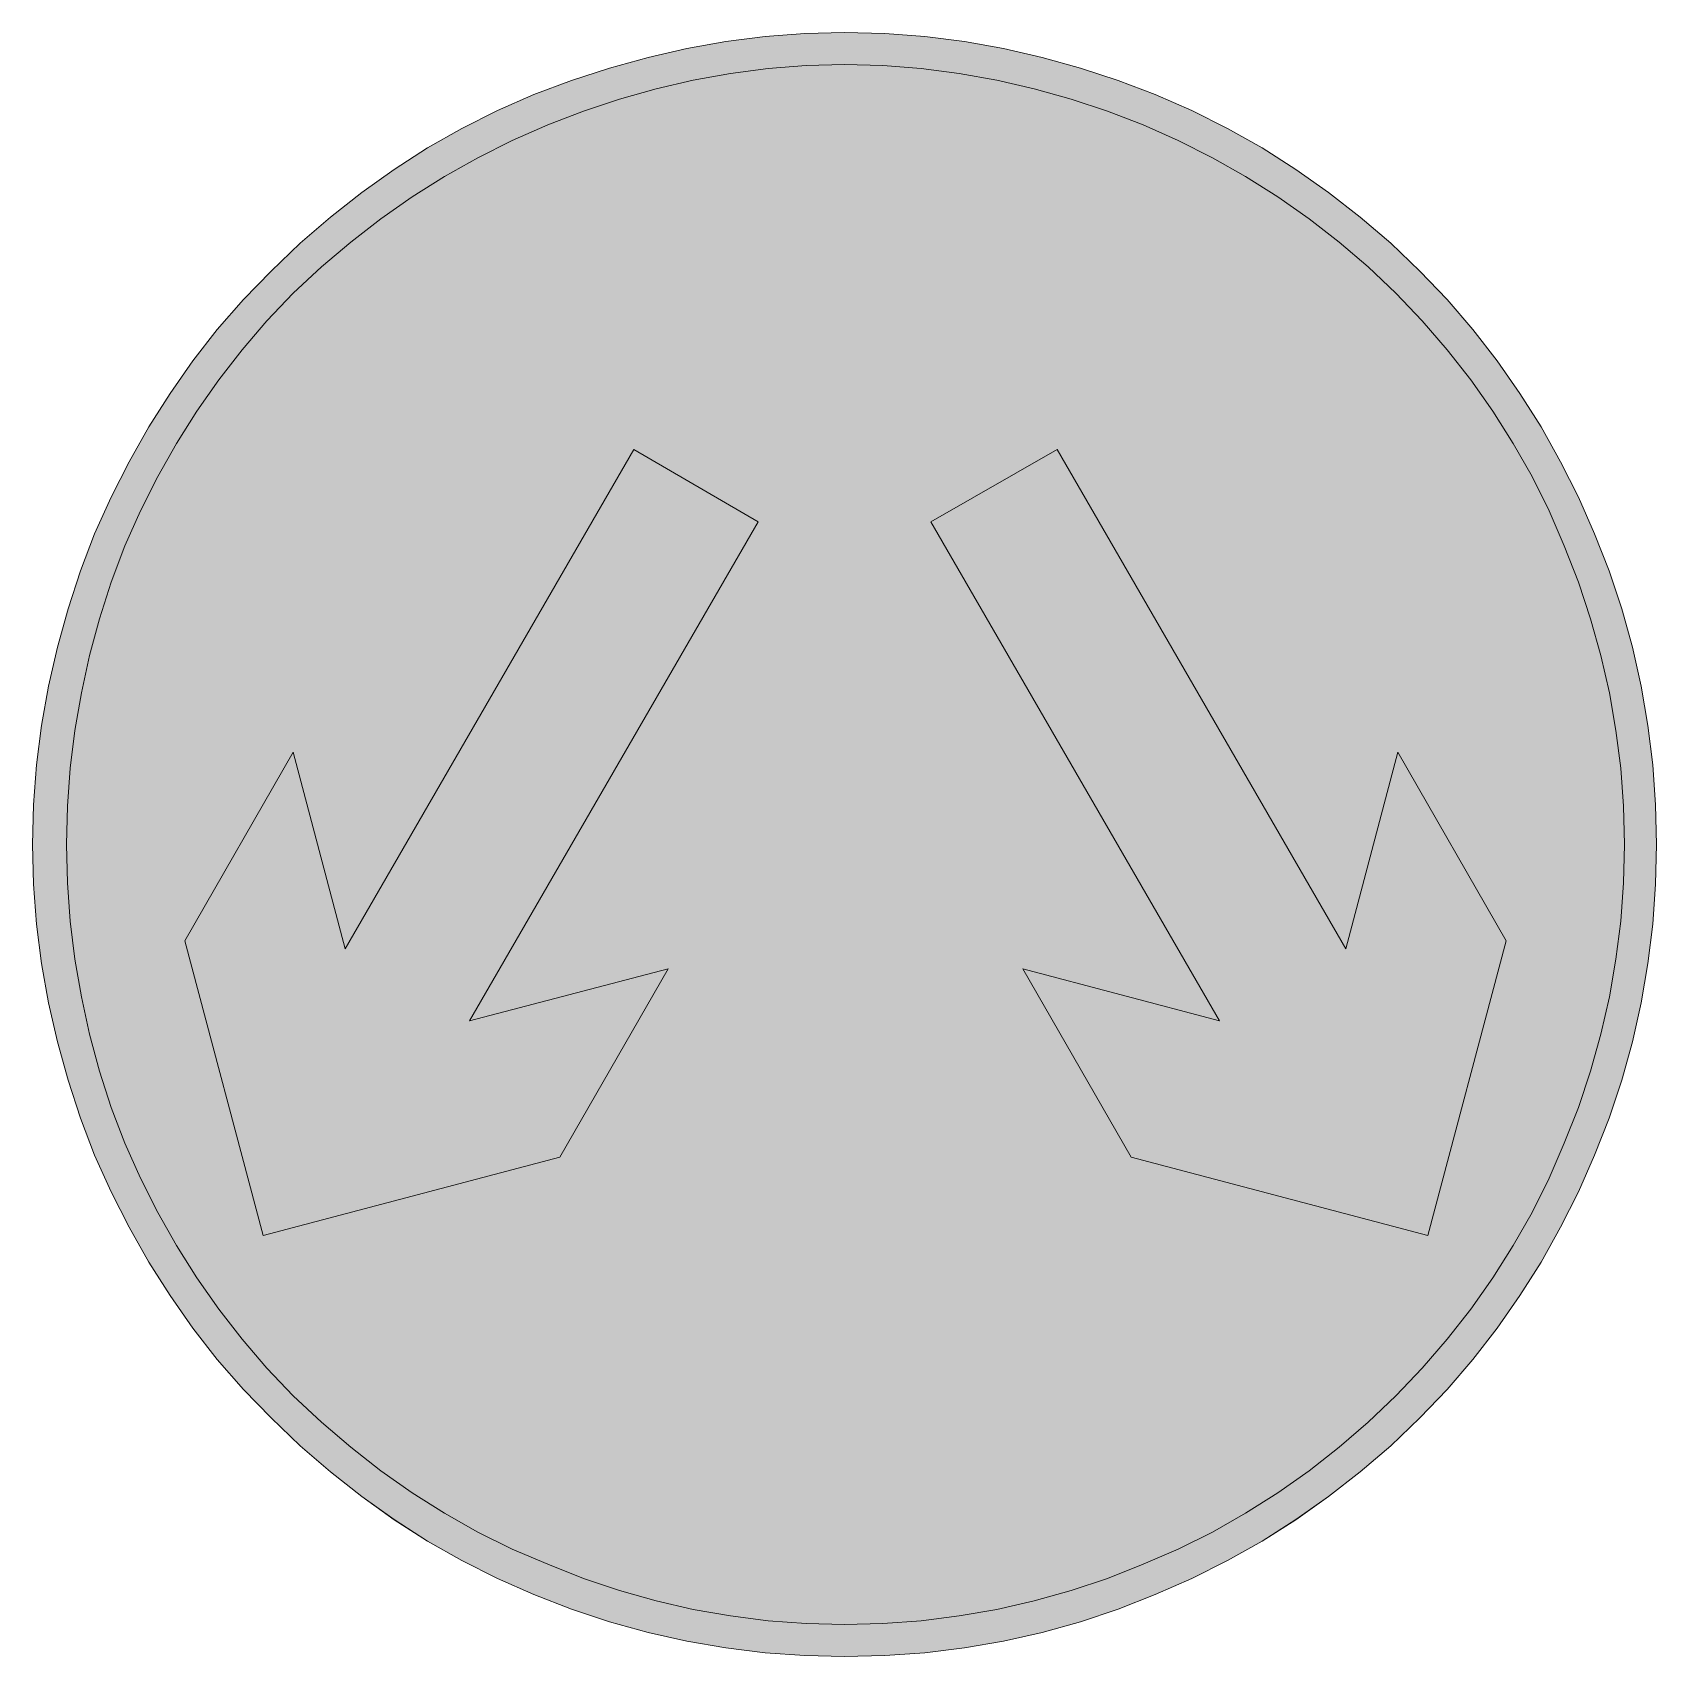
# Model space of a CAD drawing. Header units: metres. Extents: x 162 to 405, y 15 to 258.
import ezdxf

# ---------------------------------------------------------------- set-up
doc = ezdxf.new("R2010")
doc.units = ezdxf.units.M
for name, color, linetype, true_color in [('FILL_BLUE_0000FF', 7, 'Continuous', 0x0000ff), ('FILL_WHITE_FFFFFF', 7, 'Continuous', 0xffffff), ('STROKE_BLUE_0000FF', 7, 'Continuous', 0x0000ff)]:
    doc.layers.add(name, color=color, linetype=linetype, true_color=true_color)

msp = doc.modelspace()

# ---------------------------------------------------------------- hatches: boundary and pattern name
at = {"layer": 'FILL_BLUE_0000FF', "true_color": 0x0000ff}
h = msp.add_hatch(color=7, dxfattribs=at)
h.dxf.hatch_style = 1
h.paths.add_polyline_path([(400.51, 131.24), (400.09, 125.52), (399.38, 119.83), (398.4, 114.18), (397.13, 108.59), (395.59, 103.06), (393.76, 97.62), (391.65, 92.28), (389.37, 87.05), (386.83, 81.94), (384.02, 76.97), (380.96, 72.14), (377.67, 67.47), (374.14, 62.96), (370.4, 58.63), (366.45, 54.48), (362.3, 50.53), (357.97, 46.79), (353.46, 43.26), (348.79, 39.97), (343.96, 36.91), (338.99, 34.1), (333.88, 31.56), (328.65, 29.28), (323.31, 27.17), (317.87, 25.34), (312.34, 23.8), (306.75, 22.53), (301.1, 21.55), (295.41, 20.84), (289.69, 20.42), (283.95, 20.28), (278.23, 20.42), (272.54, 20.84), (266.9, 21.55), (261.3, 22.53), (255.76, 23.8), (250.28, 25.34), (244.88, 27.17), (239.55, 29.28), (234.23, 31.56), (229.08, 34.1), (224.09, 36.91), (219.26, 39.97), (214.59, 43.26), (210.06, 46.79), (205.68, 50.53), (201.45, 54.48), (197.51, 58.63), (193.8, 62.96), (190.31, 67.47), (187.05, 72.14), (184.01, 76.97), (181.2, 81.94), (178.61, 87.05), (176.25, 92.28), (174.24, 97.62), (172.49, 103.06), (170.99, 108.59), (169.76, 114.18), (168.8, 119.83), (168.11, 125.52), (167.69, 131.24), (167.55, 136.98), (167.69, 142.7), (168.11, 148.39), (168.8, 154.05), (169.76, 159.67), (170.99, 165.24), (172.49, 170.77), (174.24, 176.25), (176.25, 181.68), (178.61, 186.91), (181.2, 192.02), (184.01, 196.99), (187.05, 201.82), (190.31, 206.49), (193.8, 211), (197.51, 215.33), (201.45, 219.48), (205.68, 223.42), (210.06, 227.13), (214.59, 230.62), (219.26, 233.88), (224.09, 236.92), (229.08, 239.73), (234.23, 242.32), (239.55, 244.68), (244.88, 246.7), (250.28, 248.49), (255.76, 250.03), (261.3, 251.32), (266.9, 252.34), (272.54, 253.08), (278.23, 253.53), (283.95, 253.68), (289.69, 253.53), (295.41, 253.08), (301.1, 252.34), (306.75, 251.32), (312.34, 250.03), (317.87, 248.49), (323.31, 246.7), (328.65, 244.68), (333.88, 242.32), (338.99, 239.73), (343.96, 236.92), (348.79, 233.88), (353.46, 230.62), (357.97, 227.13), (362.3, 223.42), (366.45, 219.48), (370.4, 215.33), (374.14, 211), (377.67, 206.49), (380.96, 201.82), (384.02, 196.99), (386.83, 192.02), (389.37, 186.91), (391.65, 181.68), (393.76, 176.25), (395.59, 170.77), (397.13, 165.24), (398.4, 159.67), (399.38, 154.05), (400.09, 148.39), (400.51, 142.7), (400.65, 136.98), (400.51, 131.24)])
at = {"layer": 'FILL_WHITE_FFFFFF', "true_color": 0xffffff}
h = msp.add_hatch(color=7, dxfattribs=at)
h.dxf.hatch_style = 1
h.paths.add_polyline_path([(405.31, 131.02), (404.88, 125.07), (404.17, 119.16), (403.16, 113.28), (401.86, 107.46), (400.26, 101.71), (398.36, 96.05), (396.15, 90.48), (393.76, 85.03), (391.1, 79.7), (388.18, 74.51), (385.01, 69.48), (381.6, 64.62), (377.97, 59.94), (374.11, 55.45), (370.05, 51.18), (365.68, 47.02), (361.12, 43.09), (356.39, 39.4), (351.49, 35.96), (346.43, 32.76), (341.24, 29.83), (335.9, 27.17), (330.45, 24.78), (324.9, 22.57), (319.26, 20.67), (313.55, 19.07), (307.76, 17.77), (301.91, 16.76), (295.98, 16.05), (290, 15.62), (283.95, 15.48), (278, 15.62), (272.09, 16.05), (266.2, 16.76), (260.36, 17.77), (254.56, 19.07), (248.81, 20.67), (243.1, 22.57), (237.45, 24.78), (232.01, 27.17), (226.71, 29.83), (221.56, 32.76), (216.56, 35.96), (211.72, 39.4), (207.03, 43.09), (202.51, 47.02), (198.15, 51.18), (194, 55.45), (190.1, 59.94), (186.45, 64.62), (183.04, 69.48), (179.87, 74.51), (176.93, 79.7), (174.23, 85.03), (171.75, 90.48), (169.63, 96.05), (167.77, 101.71), (166.17, 107.46), (164.85, 113.28), (163.81, 119.16), (163.06, 125.07), (162.6, 131.02), (162.45, 136.98), (162.6, 142.94), (163.06, 148.89), (163.81, 154.8), (164.85, 160.68), (166.17, 166.5), (167.77, 172.25), (169.63, 177.91), (171.75, 183.48), (174.23, 188.93), (176.93, 194.26), (179.87, 199.45), (183.04, 204.48), (186.45, 209.34), (190.1, 214.02), (194, 218.51), (198.15, 222.78), (202.51, 226.94), (207.03, 230.87), (211.72, 234.56), (216.56, 238), (221.56, 241.2), (226.71, 244.13), (232.01, 246.79), (237.45, 249.18), (243.1, 251.3), (248.81, 253.16), (254.56, 254.76), (260.36, 256.08), (266.2, 257.12), (272.09, 257.87), (278, 258.33), (283.95, 258.48), (290, 258.33), (295.98, 257.87), (301.91, 257.12), (307.76, 256.08), (313.55, 254.76), (319.26, 253.16), (324.9, 251.3), (330.45, 249.18), (335.9, 246.79), (341.24, 244.13), (346.43, 241.2), (351.49, 238), (356.39, 234.56), (361.12, 230.87), (365.68, 226.94), (370.05, 222.78), (374.11, 218.51), (377.97, 214.02), (381.6, 209.34), (385.01, 204.48), (388.18, 199.45), (391.1, 194.26), (393.76, 188.93), (396.15, 183.48), (398.36, 177.91), (400.26, 172.25), (401.86, 166.5), (403.16, 160.68), (404.17, 154.8), (404.88, 148.89), (405.31, 142.94), (405.45, 136.98), (405.31, 131.02)])
h = msp.add_hatch(color=7, dxfattribs=at)
h.dxf.hatch_style = 1
h.paths.add_polyline_path([(227.85, 110.58), (257.55, 118.38), (241.35, 90.18), (196.95, 78.48), (185.25, 122.58), (201.45, 150.78), (209.25, 121.38), (252.45, 196.08), (271.05, 185.28), (227.85, 110.58)])
h = msp.add_hatch(color=7, dxfattribs=at)
h.dxf.hatch_style = 1
h.paths.add_polyline_path([(315.75, 196.08), (358.95, 121.38), (366.75, 150.78), (382.95, 122.58), (371.25, 78.48), (326.85, 90.18), (310.65, 118.38), (340.05, 110.58), (296.85, 185.28), (315.75, 196.08)])

# ---------------------------------------------------------------- linework, layer by layer
at = {"layer": 'FILL_BLUE_0000FF', "lineweight": 0, "true_color": 0x0000ff}
msp.add_lwpolyline([(400.51, 131.24), (400.09, 125.52), (399.38, 119.83), (398.4, 114.18), (397.13, 108.59), (395.59, 103.06), (393.76, 97.62), (391.65, 92.28), (389.37, 87.05), (386.83, 81.94), (384.02, 76.97), (380.96, 72.14), (377.67, 67.47), (374.14, 62.96), (370.4, 58.63), (366.45, 54.48), (362.3, 50.53), (357.97, 46.79), (353.46, 43.26), (348.79, 39.97), (343.96, 36.91), (338.99, 34.1), (333.88, 31.56), (328.65, 29.28), (323.31, 27.17), (317.87, 25.34), (312.34, 23.8), (306.75, 22.53), (301.1, 21.55), (295.41, 20.84), (289.69, 20.42), (283.95, 20.28), (278.23, 20.42), (272.54, 20.84), (266.9, 21.55), (261.3, 22.53), (255.76, 23.8), (250.28, 25.34), (244.88, 27.17), (239.55, 29.28), (234.23, 31.56), (229.08, 34.1), (224.09, 36.91), (219.26, 39.97), (214.59, 43.26), (210.06, 46.79), (205.68, 50.53), (201.45, 54.48), (197.51, 58.63), (193.8, 62.96), (190.31, 67.47), (187.05, 72.14), (184.01, 76.97), (181.2, 81.94), (178.61, 87.05), (176.25, 92.28), (174.24, 97.62), (172.49, 103.06), (170.99, 108.59), (169.76, 114.18), (168.8, 119.83), (168.11, 125.52), (167.69, 131.24), (167.55, 136.98), (167.69, 142.7), (168.11, 148.39), (168.8, 154.05), (169.76, 159.67), (170.99, 165.24), (172.49, 170.77), (174.24, 176.25), (176.25, 181.68), (178.61, 186.91), (181.2, 192.02), (184.01, 196.99), (187.05, 201.82), (190.31, 206.49), (193.8, 211), (197.51, 215.33), (201.45, 219.48), (205.68, 223.42), (210.06, 227.13), (214.59, 230.62), (219.26, 233.88), (224.09, 236.92), (229.08, 239.73), (234.23, 242.32), (239.55, 244.68), (244.88, 246.7), (250.28, 248.49), (255.76, 250.03), (261.3, 251.32), (266.9, 252.34), (272.54, 253.08), (278.23, 253.53), (283.95, 253.68), (289.69, 253.53), (295.41, 253.08), (301.1, 252.34), (306.75, 251.32), (312.34, 250.03), (317.87, 248.49), (323.31, 246.7), (328.65, 244.68), (333.88, 242.32), (338.99, 239.73), (343.96, 236.92), (348.79, 233.88), (353.46, 230.62), (357.97, 227.13), (362.3, 223.42), (366.45, 219.48), (370.4, 215.33), (374.14, 211), (377.67, 206.49), (380.96, 201.82), (384.02, 196.99), (386.83, 192.02), (389.37, 186.91), (391.65, 181.68), (393.76, 176.25), (395.59, 170.77), (397.13, 165.24), (398.4, 159.67), (399.38, 154.05), (400.09, 148.39), (400.51, 142.7), (400.65, 136.98)], close=True, dxfattribs=at)
at = {"layer": 'FILL_WHITE_FFFFFF', "lineweight": 0, "true_color": 0xffffff}
msp.add_lwpolyline([(405.31, 131.02), (404.88, 125.07), (404.17, 119.16), (403.16, 113.28), (401.86, 107.46), (400.26, 101.71), (398.36, 96.05), (396.15, 90.48), (393.76, 85.03), (391.1, 79.7), (388.18, 74.51), (385.01, 69.48), (381.6, 64.62), (377.97, 59.94), (374.11, 55.45), (370.05, 51.18), (365.68, 47.02), (361.12, 43.09), (356.39, 39.4), (351.49, 35.96), (346.43, 32.76), (341.24, 29.83), (335.9, 27.17), (330.45, 24.78), (324.9, 22.57), (319.26, 20.67), (313.55, 19.07), (307.76, 17.77), (301.91, 16.76), (295.98, 16.05), (290, 15.62), (283.95, 15.48), (278, 15.62), (272.09, 16.05), (266.2, 16.76), (260.36, 17.77), (254.56, 19.07), (248.81, 20.67), (243.1, 22.57), (237.45, 24.78), (232.01, 27.17), (226.71, 29.83), (221.56, 32.76), (216.56, 35.96), (211.72, 39.4), (207.03, 43.09), (202.51, 47.02), (198.15, 51.18), (194, 55.45), (190.1, 59.94), (186.45, 64.62), (183.04, 69.48), (179.87, 74.51), (176.93, 79.7), (174.23, 85.03), (171.75, 90.48), (169.63, 96.05), (167.77, 101.71), (166.17, 107.46), (164.85, 113.28), (163.81, 119.16), (163.06, 125.07), (162.6, 131.02), (162.45, 136.98), (162.6, 142.94), (163.06, 148.89), (163.81, 154.8), (164.85, 160.68), (166.17, 166.5), (167.77, 172.25), (169.63, 177.91), (171.75, 183.48), (174.23, 188.93), (176.93, 194.26), (179.87, 199.45), (183.04, 204.48), (186.45, 209.34), (190.1, 214.02), (194, 218.51), (198.15, 222.78), (202.51, 226.94), (207.03, 230.87), (211.72, 234.56), (216.56, 238), (221.56, 241.2), (226.71, 244.13), (232.01, 246.79), (237.45, 249.18), (243.1, 251.3), (248.81, 253.16), (254.56, 254.76), (260.36, 256.08), (266.2, 257.12), (272.09, 257.87), (278, 258.33), (283.95, 258.48), (290, 258.33), (295.98, 257.87), (301.91, 257.12), (307.76, 256.08), (313.55, 254.76), (319.26, 253.16), (324.9, 251.3), (330.45, 249.18), (335.9, 246.79), (341.24, 244.13), (346.43, 241.2), (351.49, 238), (356.39, 234.56), (361.12, 230.87), (365.68, 226.94), (370.05, 222.78), (374.11, 218.51), (377.97, 214.02), (381.6, 209.34), (385.01, 204.48), (388.18, 199.45), (391.1, 194.26), (393.76, 188.93), (396.15, 183.48), (398.36, 177.91), (400.26, 172.25), (401.86, 166.5), (403.16, 160.68), (404.17, 154.8), (404.88, 148.89), (405.31, 142.94), (405.45, 136.98)], close=True, dxfattribs=at)
at = {"layer": 'FILL_WHITE_FFFFFF', "lineweight": 0, "true_color": 0x0000ff}
for points in [[(227.85, 110.58), (257.55, 118.38), (241.35, 90.18), (196.95, 78.48), (185.25, 122.58), (201.45, 150.78), (209.25, 121.38), (252.45, 196.08), (271.05, 185.28)], [(315.75, 196.08), (358.95, 121.38), (366.75, 150.78), (382.95, 122.58), (371.25, 78.48), (326.85, 90.18), (310.65, 118.38), (340.05, 110.58), (296.85, 185.28)]]:
    msp.add_lwpolyline(points, close=True, dxfattribs=at)
at = {"layer": 'STROKE_BLUE_0000FF', "lineweight": 0, "true_color": 0x0000ff}
msp.add_lwpolyline([(405.45, 136.98), (405.31, 142.94), (404.88, 148.89), (404.17, 154.8), (403.16, 160.68), (401.86, 166.5), (400.26, 172.25), (398.36, 177.91), (396.15, 183.48), (393.76, 188.93), (391.1, 194.26), (388.18, 199.45), (385.01, 204.48), (381.6, 209.34), (377.97, 214.02), (374.11, 218.51), (370.05, 222.78), (365.68, 226.94), (361.12, 230.87), (356.39, 234.56), (351.49, 238), (346.43, 241.2), (341.24, 244.13), (335.9, 246.79), (330.45, 249.18), (324.9, 251.3), (319.26, 253.16), (313.55, 254.76), (307.76, 256.08), (301.91, 257.12), (295.98, 257.87), (290, 258.33), (283.95, 258.48), (278, 258.33), (272.09, 257.87), (266.2, 257.12), (260.36, 256.08), (254.56, 254.76), (248.81, 253.16), (243.1, 251.3), (237.45, 249.18), (232.01, 246.79), (226.71, 244.13), (221.56, 241.2), (216.56, 238), (211.72, 234.56), (207.03, 230.87), (202.51, 226.94), (198.15, 222.78), (194, 218.51), (190.1, 214.02), (186.45, 209.34), (183.04, 204.48), (179.87, 199.45), (176.93, 194.26), (174.23, 188.93), (171.75, 183.48), (169.63, 177.91), (167.77, 172.25), (166.17, 166.5), (164.85, 160.68), (163.81, 154.8), (163.06, 148.89), (162.6, 142.94), (162.45, 136.98), (162.6, 131.02), (163.06, 125.07), (163.81, 119.16), (164.85, 113.28), (166.17, 107.46), (167.77, 101.71), (169.63, 96.05), (171.75, 90.48), (174.23, 85.03), (176.93, 79.7), (179.87, 74.51), (183.04, 69.48), (186.45, 64.62), (190.1, 59.94), (194, 55.45), (198.15, 51.18), (202.51, 47.02), (207.03, 43.09), (211.72, 39.4), (216.56, 35.95), (221.56, 32.76), (226.71, 29.83), (232.01, 27.17), (237.45, 24.78), (243.1, 22.57), (248.81, 20.67), (254.56, 19.07), (260.36, 17.77), (266.2, 16.76), (272.09, 16.05), (278, 15.62), (283.95, 15.48), (290, 15.62), (295.98, 16.05), (301.91, 16.76), (307.76, 17.77), (313.55, 19.07), (319.26, 20.67), (324.9, 22.57), (330.45, 24.78), (335.9, 27.17), (341.24, 29.83), (346.43, 32.76), (351.49, 35.95), (356.39, 39.4), (361.12, 43.09), (365.68, 47.02), (370.05, 51.18), (374.11, 55.45), (377.97, 59.94), (381.6, 64.62), (385.01, 69.48), (388.18, 74.51), (391.1, 79.7), (393.76, 85.03), (396.15, 90.48), (398.36, 96.05), (400.26, 101.71), (401.86, 107.46), (403.16, 113.28), (404.17, 119.16), (404.88, 125.07), (405.31, 131.02), (405.45, 136.98)], dxfattribs=at)

doc.saveas('drawing.dxf')
